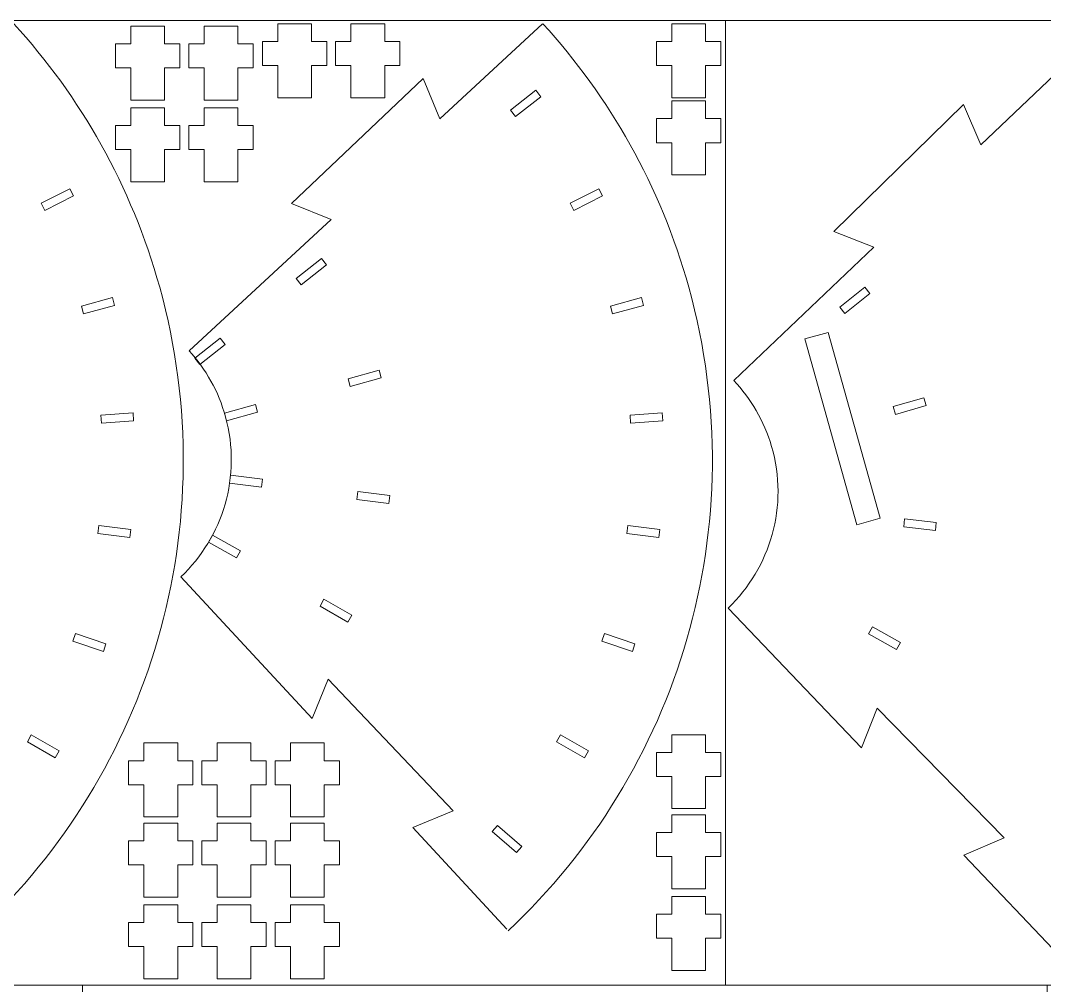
# Model space of a CAD drawing. Header units: centimetres. Extents: x -226 to -75, y 0 to 222.
# Drawn here: x -197.77 to -165.92, y 30.31 to 60.32 of the extents above; entities that cross this region are included whole.
import ezdxf

# ---------------------------------------------------------------- set-up
doc = ezdxf.new("R2010")
doc.units = ezdxf.units.CM
doc.header["$MEASUREMENT"] = 0
doc.layers.add('layer 1', color=7, linetype='Continuous')

msp = doc.modelspace()

# ---------------------------------------------------------------- linework, layer by layer
at = {"layer": 'layer 1', "color": 250, "lineweight": 20}
for points in [[(-225.83724, 30.31703), (-175.83724, 30.31703), (-175.83724, 60.31703), (-225.83724, 60.31703), (-225.83724, 30.31703)], [(-175.83724, 30.31703), (-125.83724, 30.31703), (-125.83724, 60.31703), (-175.83724, 60.31703), (-175.83724, 30.31703)], [(-225.83724, 0.31703), (-195.83724, 0.31703), (-195.83724, 30.31703), (-225.83724, 30.31703), (-225.83724, 0.31703)], [(-195.83724, 0.31703), (-165.83724, 0.31703), (-165.83724, 30.31703), (-195.83724, 30.31703), (-195.83724, 0.31703)]]:
    msp.add_lwpolyline(points, close=True, dxfattribs=at)
at = {"layer": 'layer 1', "color": 242, "lineweight": 9}
for points, knots in [([(-199.04998, 32.01177), (-193.77529, 36.94514), (-191.3782, 44.59185), (-193.43641, 52.0187), (-193.43641, 52.0187), (-194.31012, 55.17138), (-195.90439, 57.95633), (-197.97511, 60.21607)], [0, 0, 0, 0, 0.33333333, 0.33333333, 0.33333333, 0.33333333, 1, 1, 1, 1]), ([(-181.52816, 60.21307), (-181.52816, 60.21307), (-184.72553, 57.25467), (-184.72553, 57.25467), (-184.72553, 57.25467), (-184.72553, 57.25467), (-184.72549, 57.25474), (-184.72549, 57.25474), (-184.72549, 57.25474), (-184.72549, 57.25474), (-185.24584, 58.51737), (-185.24584, 58.51737), (-185.24584, 58.51737), (-185.24584, 58.51737), (-189.33683, 54.62704), (-189.33683, 54.62704), (-189.33683, 54.62704), (-189.33683, 54.62704), (-188.10814, 54.12532), (-188.10814, 54.12532), (-188.10814, 54.12532), (-188.10814, 54.12532), (-188.108, 54.12539), (-188.108, 54.12539), (-188.108, 54.12539), (-188.108, 54.12539), (-192.51902, 50.0446), (-192.51902, 50.0446)], [0, 0, 0, 0, 0.125, 0.125, 0.125, 0.125, 0.25, 0.25, 0.25, 0.25, 0.375, 0.375, 0.375, 0.375, 0.5, 0.5, 0.5, 0.5, 0.625, 0.625, 0.625, 0.625, 0.75, 0.75, 0.75, 0.75, 1, 1, 1, 1]), ([(-188.7177, 59.66582), (-188.7177, 59.66582), (-188.7177, 60.21584), (-188.7177, 60.21584), (-188.7177, 60.21584), (-188.7177, 60.21584), (-189.76771, 60.21584), (-189.76771, 60.21584), (-189.76771, 60.21584), (-189.76771, 60.21584), (-189.76771, 59.66582), (-189.76771, 59.66582), (-189.76771, 59.66582), (-189.76771, 59.66582), (-190.24272, 59.66582), (-190.24272, 59.66582), (-190.24272, 59.66582), (-190.24272, 59.66582), (-190.24272, 58.91582), (-190.24272, 58.91582), (-190.24272, 58.91582), (-190.24272, 58.91582), (-189.76771, 58.91582), (-189.76771, 58.91582), (-189.76771, 58.91582), (-189.76771, 58.91582), (-189.76771, 57.91583), (-189.76771, 57.91583), (-189.76771, 57.91583), (-189.76771, 57.91583), (-188.7177, 57.91583), (-188.7177, 57.91583), (-188.7177, 57.91583), (-188.7177, 57.91583), (-188.7177, 58.91582), (-188.7177, 58.91582), (-188.7177, 58.91582), (-188.7177, 58.91582), (-188.24268, 58.91582), (-188.24268, 58.91582), (-188.24268, 58.91582), (-188.24268, 58.91582), (-188.24268, 59.66582), (-188.24268, 59.66582), (-188.24268, 59.66582), (-188.24268, 59.66582), (-188.7177, 59.66582), (-188.7177, 59.66582)], [0, 0, 0, 0, 0.07692308, 0.07692308, 0.07692308, 0.07692308, 0.15384615, 0.15384615, 0.15384615, 0.15384615, 0.23076923, 0.23076923, 0.23076923, 0.23076923, 0.30769231, 0.30769231, 0.30769231, 0.30769231, 0.38461538, 0.38461538, 0.38461538, 0.38461538, 0.46153846, 0.46153846, 0.46153846, 0.46153846, 0.53846154, 0.53846154, 0.53846154, 0.53846154, 0.61538462, 0.61538462, 0.61538462, 0.61538462, 0.69230769, 0.69230769, 0.69230769, 0.69230769, 0.76923077, 0.76923077, 0.76923077, 0.76923077, 0.84615385, 0.84615385, 0.84615385, 0.84615385, 1, 1, 1, 1]), ([(-186.44006, 59.66582), (-186.44006, 59.66582), (-186.44006, 60.21584), (-186.44006, 60.21584), (-186.44006, 60.21584), (-186.44006, 60.21584), (-187.49007, 60.21584), (-187.49007, 60.21584), (-187.49007, 60.21584), (-187.49007, 60.21584), (-187.49007, 59.66582), (-187.49007, 59.66582), (-187.49007, 59.66582), (-187.49007, 59.66582), (-187.96508, 59.66582), (-187.96508, 59.66582), (-187.96508, 59.66582), (-187.96508, 59.66582), (-187.96508, 58.91582), (-187.96508, 58.91582), (-187.96508, 58.91582), (-187.96508, 58.91582), (-187.49007, 58.91582), (-187.49007, 58.91582), (-187.49007, 58.91582), (-187.49007, 58.91582), (-187.49007, 57.91583), (-187.49007, 57.91583), (-187.49007, 57.91583), (-187.49007, 57.91583), (-186.44006, 57.91583), (-186.44006, 57.91583), (-186.44006, 57.91583), (-186.44006, 57.91583), (-186.44006, 58.91582), (-186.44006, 58.91582), (-186.44006, 58.91582), (-186.44006, 58.91582), (-185.96504, 58.91582), (-185.96504, 58.91582), (-185.96504, 58.91582), (-185.96504, 58.91582), (-185.96504, 59.66582), (-185.96504, 59.66582), (-185.96504, 59.66582), (-185.96504, 59.66582), (-186.44006, 59.66582), (-186.44006, 59.66582)], [0, 0, 0, 0, 0.07692308, 0.07692308, 0.07692308, 0.07692308, 0.15384615, 0.15384615, 0.15384615, 0.15384615, 0.23076923, 0.23076923, 0.23076923, 0.23076923, 0.30769231, 0.30769231, 0.30769231, 0.30769231, 0.38461538, 0.38461538, 0.38461538, 0.38461538, 0.46153846, 0.46153846, 0.46153846, 0.46153846, 0.53846154, 0.53846154, 0.53846154, 0.53846154, 0.61538462, 0.61538462, 0.61538462, 0.61538462, 0.69230769, 0.69230769, 0.69230769, 0.69230769, 0.76923077, 0.76923077, 0.76923077, 0.76923077, 0.84615385, 0.84615385, 0.84615385, 0.84615385, 1, 1, 1, 1]), ([(-182.59824, 32.01177), (-177.32354, 36.94514), (-174.92645, 44.59185), (-176.98467, 52.0187), (-176.98467, 52.0187), (-177.85837, 55.17138), (-179.45147, 57.95479), (-181.52221, 60.21453)], [0, 0, 0, 0, 0.33333333, 0.33333333, 0.33333333, 0.33333333, 1, 1, 1, 1]), ([(-176.4623, 59.66582), (-176.4623, 59.66582), (-176.4623, 60.21584), (-176.4623, 60.21584), (-176.4623, 60.21584), (-176.4623, 60.21584), (-177.51231, 60.21584), (-177.51231, 60.21584), (-177.51231, 60.21584), (-177.51231, 60.21584), (-177.51231, 59.66582), (-177.51231, 59.66582), (-177.51231, 59.66582), (-177.51231, 59.66582), (-177.98732, 59.66582), (-177.98732, 59.66582), (-177.98732, 59.66582), (-177.98732, 59.66582), (-177.98732, 58.91582), (-177.98732, 58.91582), (-177.98732, 58.91582), (-177.98732, 58.91582), (-177.51231, 58.91582), (-177.51231, 58.91582), (-177.51231, 58.91582), (-177.51231, 58.91582), (-177.51231, 57.91583), (-177.51231, 57.91583), (-177.51231, 57.91583), (-177.51231, 57.91583), (-176.4623, 57.91583), (-176.4623, 57.91583), (-176.4623, 57.91583), (-176.4623, 57.91583), (-176.4623, 58.91582), (-176.4623, 58.91582), (-176.4623, 58.91582), (-176.4623, 58.91582), (-175.98728, 58.91582), (-175.98728, 58.91582), (-175.98728, 58.91582), (-175.98728, 58.91582), (-175.98728, 59.66582), (-175.98728, 59.66582), (-175.98728, 59.66582), (-175.98728, 59.66582), (-176.4623, 59.66582), (-176.4623, 59.66582)], [0, 0, 0, 0, 0.07692308, 0.07692308, 0.07692308, 0.07692308, 0.15384615, 0.15384615, 0.15384615, 0.15384615, 0.23076923, 0.23076923, 0.23076923, 0.23076923, 0.30769231, 0.30769231, 0.30769231, 0.30769231, 0.38461538, 0.38461538, 0.38461538, 0.38461538, 0.46153846, 0.46153846, 0.46153846, 0.46153846, 0.53846154, 0.53846154, 0.53846154, 0.53846154, 0.61538462, 0.61538462, 0.61538462, 0.61538462, 0.69230769, 0.69230769, 0.69230769, 0.69230769, 0.76923077, 0.76923077, 0.76923077, 0.76923077, 0.84615385, 0.84615385, 0.84615385, 0.84615385, 1, 1, 1, 1]), ([(-193.28576, 59.59288), (-193.28576, 59.59288), (-193.28576, 60.1429), (-193.28576, 60.1429), (-193.28576, 60.1429), (-193.28576, 60.1429), (-194.33577, 60.1429), (-194.33577, 60.1429), (-194.33577, 60.1429), (-194.33577, 60.1429), (-194.33577, 59.59288), (-194.33577, 59.59288), (-194.33577, 59.59288), (-194.33577, 59.59288), (-194.81078, 59.59288), (-194.81078, 59.59288), (-194.81078, 59.59288), (-194.81078, 59.59288), (-194.81078, 58.84288), (-194.81078, 58.84288), (-194.81078, 58.84288), (-194.81078, 58.84288), (-194.33577, 58.84288), (-194.33577, 58.84288), (-194.33577, 58.84288), (-194.33577, 58.84288), (-194.33577, 57.84289), (-194.33577, 57.84289), (-194.33577, 57.84289), (-194.33577, 57.84289), (-193.28576, 57.84289), (-193.28576, 57.84289), (-193.28576, 57.84289), (-193.28576, 57.84289), (-193.28576, 58.84288), (-193.28576, 58.84288), (-193.28576, 58.84288), (-193.28576, 58.84288), (-192.81074, 58.84288), (-192.81074, 58.84288), (-192.81074, 58.84288), (-192.81074, 58.84288), (-192.81074, 59.59288), (-192.81074, 59.59288), (-192.81074, 59.59288), (-192.81074, 59.59288), (-193.28576, 59.59288), (-193.28576, 59.59288)], [0, 0, 0, 0, 0.07692308, 0.07692308, 0.07692308, 0.07692308, 0.15384615, 0.15384615, 0.15384615, 0.15384615, 0.23076923, 0.23076923, 0.23076923, 0.23076923, 0.30769231, 0.30769231, 0.30769231, 0.30769231, 0.38461538, 0.38461538, 0.38461538, 0.38461538, 0.46153846, 0.46153846, 0.46153846, 0.46153846, 0.53846154, 0.53846154, 0.53846154, 0.53846154, 0.61538462, 0.61538462, 0.61538462, 0.61538462, 0.69230769, 0.69230769, 0.69230769, 0.69230769, 0.76923077, 0.76923077, 0.76923077, 0.76923077, 0.84615385, 0.84615385, 0.84615385, 0.84615385, 1, 1, 1, 1]), ([(-191.00814, 59.59288), (-191.00814, 59.59288), (-191.00814, 60.1429), (-191.00814, 60.1429), (-191.00814, 60.1429), (-191.00814, 60.1429), (-192.05814, 60.1429), (-192.05814, 60.1429), (-192.05814, 60.1429), (-192.05814, 60.1429), (-192.05814, 59.59288), (-192.05814, 59.59288), (-192.05814, 59.59288), (-192.05814, 59.59288), (-192.53316, 59.59288), (-192.53316, 59.59288), (-192.53316, 59.59288), (-192.53316, 59.59288), (-192.53316, 58.84288), (-192.53316, 58.84288), (-192.53316, 58.84288), (-192.53316, 58.84288), (-192.05814, 58.84288), (-192.05814, 58.84288), (-192.05814, 58.84288), (-192.05814, 58.84288), (-192.05814, 57.84289), (-192.05814, 57.84289), (-192.05814, 57.84289), (-192.05814, 57.84289), (-191.00814, 57.84289), (-191.00814, 57.84289), (-191.00814, 57.84289), (-191.00814, 57.84289), (-191.00814, 58.84288), (-191.00814, 58.84288), (-191.00814, 58.84288), (-191.00814, 58.84288), (-190.53312, 58.84288), (-190.53312, 58.84288), (-190.53312, 58.84288), (-190.53312, 58.84288), (-190.53312, 59.59288), (-190.53312, 59.59288), (-190.53312, 59.59288), (-190.53312, 59.59288), (-191.00814, 59.59288), (-191.00814, 59.59288)], [0, 0, 0, 0, 0.07692308, 0.07692308, 0.07692308, 0.07692308, 0.15384615, 0.15384615, 0.15384615, 0.15384615, 0.23076923, 0.23076923, 0.23076923, 0.23076923, 0.30769231, 0.30769231, 0.30769231, 0.30769231, 0.38461538, 0.38461538, 0.38461538, 0.38461538, 0.46153846, 0.46153846, 0.46153846, 0.46153846, 0.53846154, 0.53846154, 0.53846154, 0.53846154, 0.61538462, 0.61538462, 0.61538462, 0.61538462, 0.69230769, 0.69230769, 0.69230769, 0.69230769, 0.76923077, 0.76923077, 0.76923077, 0.76923077, 0.84615385, 0.84615385, 0.84615385, 0.84615385, 1, 1, 1, 1]), ([(-176.46231, 57.26579), (-176.46231, 57.26579), (-176.46231, 57.8158), (-176.46231, 57.8158), (-176.46231, 57.8158), (-176.46231, 57.8158), (-177.51231, 57.8158), (-177.51231, 57.8158), (-177.51231, 57.8158), (-177.51231, 57.8158), (-177.51231, 57.26579), (-177.51231, 57.26579), (-177.51231, 57.26579), (-177.51231, 57.26579), (-177.98733, 57.26579), (-177.98733, 57.26579), (-177.98733, 57.26579), (-177.98733, 57.26579), (-177.98733, 56.51578), (-177.98733, 56.51578), (-177.98733, 56.51578), (-177.98733, 56.51578), (-177.51231, 56.51578), (-177.51231, 56.51578), (-177.51231, 56.51578), (-177.51231, 56.51578), (-177.51231, 55.5158), (-177.51231, 55.5158), (-177.51231, 55.5158), (-177.51231, 55.5158), (-176.46231, 55.5158), (-176.46231, 55.5158), (-176.46231, 55.5158), (-176.46231, 55.5158), (-176.46231, 56.51578), (-176.46231, 56.51578), (-176.46231, 56.51578), (-176.46231, 56.51578), (-175.98729, 56.51578), (-175.98729, 56.51578), (-175.98729, 56.51578), (-175.98729, 56.51578), (-175.98729, 57.26579), (-175.98729, 57.26579), (-175.98729, 57.26579), (-175.98729, 57.26579), (-176.46231, 57.26579), (-176.46231, 57.26579)], [0, 0, 0, 0, 0.07692308, 0.07692308, 0.07692308, 0.07692308, 0.15384615, 0.15384615, 0.15384615, 0.15384615, 0.23076923, 0.23076923, 0.23076923, 0.23076923, 0.30769231, 0.30769231, 0.30769231, 0.30769231, 0.38461538, 0.38461538, 0.38461538, 0.38461538, 0.46153846, 0.46153846, 0.46153846, 0.46153846, 0.53846154, 0.53846154, 0.53846154, 0.53846154, 0.61538462, 0.61538462, 0.61538462, 0.61538462, 0.69230769, 0.69230769, 0.69230769, 0.69230769, 0.76923077, 0.76923077, 0.76923077, 0.76923077, 0.84615385, 0.84615385, 0.84615385, 0.84615385, 1, 1, 1, 1]), ([(-193.28576, 57.05288), (-193.28576, 57.05288), (-193.28576, 57.6029), (-193.28576, 57.6029), (-193.28576, 57.6029), (-193.28576, 57.6029), (-194.33577, 57.6029), (-194.33577, 57.6029), (-194.33577, 57.6029), (-194.33577, 57.6029), (-194.33577, 57.05288), (-194.33577, 57.05288), (-194.33577, 57.05288), (-194.33577, 57.05288), (-194.81078, 57.05288), (-194.81078, 57.05288), (-194.81078, 57.05288), (-194.81078, 57.05288), (-194.81078, 56.30288), (-194.81078, 56.30288), (-194.81078, 56.30288), (-194.81078, 56.30288), (-194.33577, 56.30288), (-194.33577, 56.30288), (-194.33577, 56.30288), (-194.33577, 56.30288), (-194.33577, 55.30289), (-194.33577, 55.30289), (-194.33577, 55.30289), (-194.33577, 55.30289), (-193.28576, 55.30289), (-193.28576, 55.30289), (-193.28576, 55.30289), (-193.28576, 55.30289), (-193.28576, 56.30288), (-193.28576, 56.30288), (-193.28576, 56.30288), (-193.28576, 56.30288), (-192.81074, 56.30288), (-192.81074, 56.30288), (-192.81074, 56.30288), (-192.81074, 56.30288), (-192.81074, 57.05288), (-192.81074, 57.05288), (-192.81074, 57.05288), (-192.81074, 57.05288), (-193.28576, 57.05288), (-193.28576, 57.05288)], [0, 0, 0, 0, 0.07692308, 0.07692308, 0.07692308, 0.07692308, 0.15384615, 0.15384615, 0.15384615, 0.15384615, 0.23076923, 0.23076923, 0.23076923, 0.23076923, 0.30769231, 0.30769231, 0.30769231, 0.30769231, 0.38461538, 0.38461538, 0.38461538, 0.38461538, 0.46153846, 0.46153846, 0.46153846, 0.46153846, 0.53846154, 0.53846154, 0.53846154, 0.53846154, 0.61538462, 0.61538462, 0.61538462, 0.61538462, 0.69230769, 0.69230769, 0.69230769, 0.69230769, 0.76923077, 0.76923077, 0.76923077, 0.76923077, 0.84615385, 0.84615385, 0.84615385, 0.84615385, 1, 1, 1, 1]), ([(-191.00814, 57.05288), (-191.00814, 57.05288), (-191.00814, 57.6029), (-191.00814, 57.6029), (-191.00814, 57.6029), (-191.00814, 57.6029), (-192.05814, 57.6029), (-192.05814, 57.6029), (-192.05814, 57.6029), (-192.05814, 57.6029), (-192.05814, 57.05288), (-192.05814, 57.05288), (-192.05814, 57.05288), (-192.05814, 57.05288), (-192.53316, 57.05288), (-192.53316, 57.05288), (-192.53316, 57.05288), (-192.53316, 57.05288), (-192.53316, 56.30288), (-192.53316, 56.30288), (-192.53316, 56.30288), (-192.53316, 56.30288), (-192.05814, 56.30288), (-192.05814, 56.30288), (-192.05814, 56.30288), (-192.05814, 56.30288), (-192.05814, 55.30289), (-192.05814, 55.30289), (-192.05814, 55.30289), (-192.05814, 55.30289), (-191.00814, 55.30289), (-191.00814, 55.30289), (-191.00814, 55.30289), (-191.00814, 55.30289), (-191.00814, 56.30288), (-191.00814, 56.30288), (-191.00814, 56.30288), (-191.00814, 56.30288), (-190.53312, 56.30288), (-190.53312, 56.30288), (-190.53312, 56.30288), (-190.53312, 56.30288), (-190.53312, 57.05288), (-190.53312, 57.05288), (-190.53312, 57.05288), (-190.53312, 57.05288), (-191.00814, 57.05288), (-191.00814, 57.05288)], [0, 0, 0, 0, 0.07692308, 0.07692308, 0.07692308, 0.07692308, 0.15384615, 0.15384615, 0.15384615, 0.15384615, 0.23076923, 0.23076923, 0.23076923, 0.23076923, 0.30769231, 0.30769231, 0.30769231, 0.30769231, 0.38461538, 0.38461538, 0.38461538, 0.38461538, 0.46153846, 0.46153846, 0.46153846, 0.46153846, 0.53846154, 0.53846154, 0.53846154, 0.53846154, 0.61538462, 0.61538462, 0.61538462, 0.61538462, 0.69230769, 0.69230769, 0.69230769, 0.69230769, 0.76923077, 0.76923077, 0.76923077, 0.76923077, 0.84615385, 0.84615385, 0.84615385, 0.84615385, 1, 1, 1, 1]), ([(-192.18963, 49.62315), (-192.18963, 49.62315), (-192.34178, 49.81771), (-192.34178, 49.81771), (-192.34178, 49.81771), (-192.34178, 49.81771), (-191.55407, 50.4338), (-191.55407, 50.4338), (-191.55407, 50.4338), (-191.55407, 50.4338), (-191.40191, 50.23921), (-191.40191, 50.23921), (-191.40191, 50.23921), (-191.40191, 50.23921), (-192.18963, 49.62315), (-192.18963, 49.62315)], [0, 0, 0, 0, 0.2, 0.2, 0.2, 0.2, 0.4, 0.4, 0.4, 0.4, 0.6, 0.6, 0.6, 0.6, 1, 1, 1, 1]), ([(-192.51902, 50.04459), (-192.00121, 49.47803), (-191.6062, 48.78348), (-191.3891, 47.99358), (-191.3891, 47.99358), (-190.88142, 46.14661), (-191.47462, 44.24768), (-192.77965, 43.01645)], [0, 0, 0, 0, 0.33333333, 0.33333333, 0.33333333, 0.33333333, 1, 1, 1, 1]), ([(-191.35761, 47.86774), (-191.35761, 47.86774), (-191.42372, 48.1058), (-191.42372, 48.1058), (-191.42372, 48.1058), (-191.42372, 48.1058), (-190.46021, 48.37356), (-190.46021, 48.37356), (-190.46021, 48.37356), (-190.46021, 48.37356), (-190.39407, 48.13557), (-190.39407, 48.13557), (-190.39407, 48.13557), (-190.39407, 48.13557), (-191.35761, 47.86774), (-191.35761, 47.86774)], [0, 0, 0, 0, 0.2, 0.2, 0.2, 0.2, 0.4, 0.4, 0.4, 0.4, 0.6, 0.6, 0.6, 0.6, 1, 1, 1, 1]), ([(-190.23807, 46.05128), (-190.23807, 46.05128), (-190.26805, 45.80621), (-190.26805, 45.80621), (-190.26805, 45.80621), (-190.26805, 45.80621), (-191.26066, 45.92753), (-191.26066, 45.92753), (-191.26066, 45.92753), (-191.26066, 45.92753), (-191.23068, 46.17267), (-191.23068, 46.17267), (-191.23068, 46.17267), (-191.23068, 46.17267), (-190.23807, 46.05128), (-190.23807, 46.05128)], [0, 0, 0, 0, 0.2, 0.2, 0.2, 0.2, 0.4, 0.4, 0.4, 0.4, 0.6, 0.6, 0.6, 0.6, 1, 1, 1, 1]), ([(-190.92146, 43.82096), (-190.92146, 43.82096), (-191.04292, 43.60601), (-191.04292, 43.60601), (-191.04292, 43.60601), (-191.04292, 43.60601), (-191.91354, 44.09796), (-191.91354, 44.09796), (-191.91354, 44.09796), (-191.91354, 44.09796), (-191.79204, 44.31295), (-191.79204, 44.31295), (-191.79204, 44.31295), (-191.79204, 44.31295), (-190.92146, 43.82096), (-190.92146, 43.82096)], [0, 0, 0, 0, 0.2, 0.2, 0.2, 0.2, 0.4, 0.4, 0.4, 0.4, 0.6, 0.6, 0.6, 0.6, 1, 1, 1, 1]), ([(-182.63938, 32.05555), (-182.63938, 32.05555), (-185.56979, 35.22317), (-185.56979, 35.22317), (-185.56979, 35.22317), (-185.56979, 35.22317), (-185.56976, 35.2231), (-185.56976, 35.2231), (-185.56976, 35.2231), (-185.56976, 35.2231), (-184.30713, 35.74338), (-184.30713, 35.74338), (-184.30713, 35.74338), (-184.30713, 35.74338), (-188.19742, 39.83437), (-188.19742, 39.83437), (-188.19742, 39.83437), (-188.19742, 39.83437), (-188.69922, 38.60571), (-188.69922, 38.60571), (-188.69922, 38.60571), (-188.69922, 38.60571), (-188.69907, 38.60564), (-188.69907, 38.60564), (-188.69907, 38.60564), (-188.69907, 38.60564), (-192.77987, 43.0166), (-192.77987, 43.0166)], [0, 0, 0, 0, 0.125, 0.125, 0.125, 0.125, 0.25, 0.25, 0.25, 0.25, 0.375, 0.375, 0.375, 0.375, 0.5, 0.5, 0.5, 0.5, 0.625, 0.625, 0.625, 0.625, 0.75, 0.75, 0.75, 0.75, 1, 1, 1, 1]), ([(-176.46224, 37.55754), (-176.46224, 37.55754), (-176.46224, 38.10755), (-176.46224, 38.10755), (-176.46224, 38.10755), (-176.46224, 38.10755), (-177.51224, 38.10755), (-177.51224, 38.10755), (-177.51224, 38.10755), (-177.51224, 38.10755), (-177.51224, 37.55754), (-177.51224, 37.55754), (-177.51224, 37.55754), (-177.51224, 37.55754), (-177.98726, 37.55754), (-177.98726, 37.55754), (-177.98726, 37.55754), (-177.98726, 37.55754), (-177.98726, 36.80753), (-177.98726, 36.80753), (-177.98726, 36.80753), (-177.98726, 36.80753), (-177.51224, 36.80753), (-177.51224, 36.80753), (-177.51224, 36.80753), (-177.51224, 36.80753), (-177.51224, 35.80755), (-177.51224, 35.80755), (-177.51224, 35.80755), (-177.51224, 35.80755), (-176.46224, 35.80755), (-176.46224, 35.80755), (-176.46224, 35.80755), (-176.46224, 35.80755), (-176.46224, 36.80753), (-176.46224, 36.80753), (-176.46224, 36.80753), (-176.46224, 36.80753), (-175.98722, 36.80753), (-175.98722, 36.80753), (-175.98722, 36.80753), (-175.98722, 36.80753), (-175.98722, 37.55754), (-175.98722, 37.55754), (-175.98722, 37.55754), (-175.98722, 37.55754), (-176.46224, 37.55754), (-176.46224, 37.55754)], [0, 0, 0, 0, 0.07692308, 0.07692308, 0.07692308, 0.07692308, 0.15384615, 0.15384615, 0.15384615, 0.15384615, 0.23076923, 0.23076923, 0.23076923, 0.23076923, 0.30769231, 0.30769231, 0.30769231, 0.30769231, 0.38461538, 0.38461538, 0.38461538, 0.38461538, 0.46153846, 0.46153846, 0.46153846, 0.46153846, 0.53846154, 0.53846154, 0.53846154, 0.53846154, 0.61538462, 0.61538462, 0.61538462, 0.61538462, 0.69230769, 0.69230769, 0.69230769, 0.69230769, 0.76923077, 0.76923077, 0.76923077, 0.76923077, 0.84615385, 0.84615385, 0.84615385, 0.84615385, 1, 1, 1, 1]), ([(-192.87631, 37.29884), (-192.87631, 37.29884), (-192.87631, 37.84886), (-192.87631, 37.84886), (-192.87631, 37.84886), (-192.87631, 37.84886), (-193.92632, 37.84886), (-193.92632, 37.84886), (-193.92632, 37.84886), (-193.92632, 37.84886), (-193.92632, 37.29884), (-193.92632, 37.29884), (-193.92632, 37.29884), (-193.92632, 37.29884), (-194.40133, 37.29884), (-194.40133, 37.29884), (-194.40133, 37.29884), (-194.40133, 37.29884), (-194.40133, 36.54884), (-194.40133, 36.54884), (-194.40133, 36.54884), (-194.40133, 36.54884), (-193.92632, 36.54884), (-193.92632, 36.54884), (-193.92632, 36.54884), (-193.92632, 36.54884), (-193.92632, 35.54885), (-193.92632, 35.54885), (-193.92632, 35.54885), (-193.92632, 35.54885), (-192.87631, 35.54885), (-192.87631, 35.54885), (-192.87631, 35.54885), (-192.87631, 35.54885), (-192.87631, 36.54884), (-192.87631, 36.54884), (-192.87631, 36.54884), (-192.87631, 36.54884), (-192.40129, 36.54884), (-192.40129, 36.54884), (-192.40129, 36.54884), (-192.40129, 36.54884), (-192.40129, 37.29884), (-192.40129, 37.29884), (-192.40129, 37.29884), (-192.40129, 37.29884), (-192.87631, 37.29884), (-192.87631, 37.29884)], [0, 0, 0, 0, 0.07692308, 0.07692308, 0.07692308, 0.07692308, 0.15384615, 0.15384615, 0.15384615, 0.15384615, 0.23076923, 0.23076923, 0.23076923, 0.23076923, 0.30769231, 0.30769231, 0.30769231, 0.30769231, 0.38461538, 0.38461538, 0.38461538, 0.38461538, 0.46153846, 0.46153846, 0.46153846, 0.46153846, 0.53846154, 0.53846154, 0.53846154, 0.53846154, 0.61538462, 0.61538462, 0.61538462, 0.61538462, 0.69230769, 0.69230769, 0.69230769, 0.69230769, 0.76923077, 0.76923077, 0.76923077, 0.76923077, 0.84615385, 0.84615385, 0.84615385, 0.84615385, 1, 1, 1, 1]), ([(-190.59869, 37.29884), (-190.59869, 37.29884), (-190.59869, 37.84886), (-190.59869, 37.84886), (-190.59869, 37.84886), (-190.59869, 37.84886), (-191.6487, 37.84886), (-191.6487, 37.84886), (-191.6487, 37.84886), (-191.6487, 37.84886), (-191.6487, 37.29884), (-191.6487, 37.29884), (-191.6487, 37.29884), (-191.6487, 37.29884), (-192.12371, 37.29884), (-192.12371, 37.29884), (-192.12371, 37.29884), (-192.12371, 37.29884), (-192.12371, 36.54884), (-192.12371, 36.54884), (-192.12371, 36.54884), (-192.12371, 36.54884), (-191.6487, 36.54884), (-191.6487, 36.54884), (-191.6487, 36.54884), (-191.6487, 36.54884), (-191.6487, 35.54885), (-191.6487, 35.54885), (-191.6487, 35.54885), (-191.6487, 35.54885), (-190.59869, 35.54885), (-190.59869, 35.54885), (-190.59869, 35.54885), (-190.59869, 35.54885), (-190.59869, 36.54884), (-190.59869, 36.54884), (-190.59869, 36.54884), (-190.59869, 36.54884), (-190.12367, 36.54884), (-190.12367, 36.54884), (-190.12367, 36.54884), (-190.12367, 36.54884), (-190.12367, 37.29884), (-190.12367, 37.29884), (-190.12367, 37.29884), (-190.12367, 37.29884), (-190.59869, 37.29884), (-190.59869, 37.29884)], [0, 0, 0, 0, 0.07692308, 0.07692308, 0.07692308, 0.07692308, 0.15384615, 0.15384615, 0.15384615, 0.15384615, 0.23076923, 0.23076923, 0.23076923, 0.23076923, 0.30769231, 0.30769231, 0.30769231, 0.30769231, 0.38461538, 0.38461538, 0.38461538, 0.38461538, 0.46153846, 0.46153846, 0.46153846, 0.46153846, 0.53846154, 0.53846154, 0.53846154, 0.53846154, 0.61538462, 0.61538462, 0.61538462, 0.61538462, 0.69230769, 0.69230769, 0.69230769, 0.69230769, 0.76923077, 0.76923077, 0.76923077, 0.76923077, 0.84615385, 0.84615385, 0.84615385, 0.84615385, 1, 1, 1, 1]), ([(-188.32107, 37.29884), (-188.32107, 37.29884), (-188.32107, 37.84886), (-188.32107, 37.84886), (-188.32107, 37.84886), (-188.32107, 37.84886), (-189.37108, 37.84886), (-189.37108, 37.84886), (-189.37108, 37.84886), (-189.37108, 37.84886), (-189.37108, 37.29884), (-189.37108, 37.29884), (-189.37108, 37.29884), (-189.37108, 37.29884), (-189.8461, 37.29884), (-189.8461, 37.29884), (-189.8461, 37.29884), (-189.8461, 37.29884), (-189.8461, 36.54884), (-189.8461, 36.54884), (-189.8461, 36.54884), (-189.8461, 36.54884), (-189.37108, 36.54884), (-189.37108, 36.54884), (-189.37108, 36.54884), (-189.37108, 36.54884), (-189.37108, 35.54885), (-189.37108, 35.54885), (-189.37108, 35.54885), (-189.37108, 35.54885), (-188.32107, 35.54885), (-188.32107, 35.54885), (-188.32107, 35.54885), (-188.32107, 35.54885), (-188.32107, 36.54884), (-188.32107, 36.54884), (-188.32107, 36.54884), (-188.32107, 36.54884), (-187.84606, 36.54884), (-187.84606, 36.54884), (-187.84606, 36.54884), (-187.84606, 36.54884), (-187.84606, 37.29884), (-187.84606, 37.29884), (-187.84606, 37.29884), (-187.84606, 37.29884), (-188.32107, 37.29884), (-188.32107, 37.29884)], [0, 0, 0, 0, 0.07692308, 0.07692308, 0.07692308, 0.07692308, 0.15384615, 0.15384615, 0.15384615, 0.15384615, 0.23076923, 0.23076923, 0.23076923, 0.23076923, 0.30769231, 0.30769231, 0.30769231, 0.30769231, 0.38461538, 0.38461538, 0.38461538, 0.38461538, 0.46153846, 0.46153846, 0.46153846, 0.46153846, 0.53846154, 0.53846154, 0.53846154, 0.53846154, 0.61538462, 0.61538462, 0.61538462, 0.61538462, 0.69230769, 0.69230769, 0.69230769, 0.69230769, 0.76923077, 0.76923077, 0.76923077, 0.76923077, 0.84615385, 0.84615385, 0.84615385, 0.84615385, 1, 1, 1, 1]), ([(-192.87631, 34.8059), (-192.87631, 34.8059), (-192.87631, 35.35592), (-192.87631, 35.35592), (-192.87631, 35.35592), (-192.87631, 35.35592), (-193.92632, 35.35592), (-193.92632, 35.35592), (-193.92632, 35.35592), (-193.92632, 35.35592), (-193.92632, 34.8059), (-193.92632, 34.8059), (-193.92632, 34.8059), (-193.92632, 34.8059), (-194.40133, 34.8059), (-194.40133, 34.8059), (-194.40133, 34.8059), (-194.40133, 34.8059), (-194.40133, 34.0559), (-194.40133, 34.0559), (-194.40133, 34.0559), (-194.40133, 34.0559), (-193.92632, 34.0559), (-193.92632, 34.0559), (-193.92632, 34.0559), (-193.92632, 34.0559), (-193.92632, 33.05591), (-193.92632, 33.05591), (-193.92632, 33.05591), (-193.92632, 33.05591), (-192.87631, 33.05591), (-192.87631, 33.05591), (-192.87631, 33.05591), (-192.87631, 33.05591), (-192.87631, 34.0559), (-192.87631, 34.0559), (-192.87631, 34.0559), (-192.87631, 34.0559), (-192.40129, 34.0559), (-192.40129, 34.0559), (-192.40129, 34.0559), (-192.40129, 34.0559), (-192.40129, 34.8059), (-192.40129, 34.8059), (-192.40129, 34.8059), (-192.40129, 34.8059), (-192.87631, 34.8059), (-192.87631, 34.8059)], [0, 0, 0, 0, 0.07692308, 0.07692308, 0.07692308, 0.07692308, 0.15384615, 0.15384615, 0.15384615, 0.15384615, 0.23076923, 0.23076923, 0.23076923, 0.23076923, 0.30769231, 0.30769231, 0.30769231, 0.30769231, 0.38461538, 0.38461538, 0.38461538, 0.38461538, 0.46153846, 0.46153846, 0.46153846, 0.46153846, 0.53846154, 0.53846154, 0.53846154, 0.53846154, 0.61538462, 0.61538462, 0.61538462, 0.61538462, 0.69230769, 0.69230769, 0.69230769, 0.69230769, 0.76923077, 0.76923077, 0.76923077, 0.76923077, 0.84615385, 0.84615385, 0.84615385, 0.84615385, 1, 1, 1, 1]), ([(-190.59869, 34.8059), (-190.59869, 34.8059), (-190.59869, 35.35592), (-190.59869, 35.35592), (-190.59869, 35.35592), (-190.59869, 35.35592), (-191.6487, 35.35592), (-191.6487, 35.35592), (-191.6487, 35.35592), (-191.6487, 35.35592), (-191.6487, 34.8059), (-191.6487, 34.8059), (-191.6487, 34.8059), (-191.6487, 34.8059), (-192.12371, 34.8059), (-192.12371, 34.8059), (-192.12371, 34.8059), (-192.12371, 34.8059), (-192.12371, 34.0559), (-192.12371, 34.0559), (-192.12371, 34.0559), (-192.12371, 34.0559), (-191.6487, 34.0559), (-191.6487, 34.0559), (-191.6487, 34.0559), (-191.6487, 34.0559), (-191.6487, 33.05591), (-191.6487, 33.05591), (-191.6487, 33.05591), (-191.6487, 33.05591), (-190.59869, 33.05591), (-190.59869, 33.05591), (-190.59869, 33.05591), (-190.59869, 33.05591), (-190.59869, 34.0559), (-190.59869, 34.0559), (-190.59869, 34.0559), (-190.59869, 34.0559), (-190.12367, 34.0559), (-190.12367, 34.0559), (-190.12367, 34.0559), (-190.12367, 34.0559), (-190.12367, 34.8059), (-190.12367, 34.8059), (-190.12367, 34.8059), (-190.12367, 34.8059), (-190.59869, 34.8059), (-190.59869, 34.8059)], [0, 0, 0, 0, 0.07692308, 0.07692308, 0.07692308, 0.07692308, 0.15384615, 0.15384615, 0.15384615, 0.15384615, 0.23076923, 0.23076923, 0.23076923, 0.23076923, 0.30769231, 0.30769231, 0.30769231, 0.30769231, 0.38461538, 0.38461538, 0.38461538, 0.38461538, 0.46153846, 0.46153846, 0.46153846, 0.46153846, 0.53846154, 0.53846154, 0.53846154, 0.53846154, 0.61538462, 0.61538462, 0.61538462, 0.61538462, 0.69230769, 0.69230769, 0.69230769, 0.69230769, 0.76923077, 0.76923077, 0.76923077, 0.76923077, 0.84615385, 0.84615385, 0.84615385, 0.84615385, 1, 1, 1, 1]), ([(-188.32107, 34.8059), (-188.32107, 34.8059), (-188.32107, 35.35592), (-188.32107, 35.35592), (-188.32107, 35.35592), (-188.32107, 35.35592), (-189.37108, 35.35592), (-189.37108, 35.35592), (-189.37108, 35.35592), (-189.37108, 35.35592), (-189.37108, 34.8059), (-189.37108, 34.8059), (-189.37108, 34.8059), (-189.37108, 34.8059), (-189.8461, 34.8059), (-189.8461, 34.8059), (-189.8461, 34.8059), (-189.8461, 34.8059), (-189.8461, 34.0559), (-189.8461, 34.0559), (-189.8461, 34.0559), (-189.8461, 34.0559), (-189.37108, 34.0559), (-189.37108, 34.0559), (-189.37108, 34.0559), (-189.37108, 34.0559), (-189.37108, 33.05591), (-189.37108, 33.05591), (-189.37108, 33.05591), (-189.37108, 33.05591), (-188.32107, 33.05591), (-188.32107, 33.05591), (-188.32107, 33.05591), (-188.32107, 33.05591), (-188.32107, 34.0559), (-188.32107, 34.0559), (-188.32107, 34.0559), (-188.32107, 34.0559), (-187.84606, 34.0559), (-187.84606, 34.0559), (-187.84606, 34.0559), (-187.84606, 34.0559), (-187.84606, 34.8059), (-187.84606, 34.8059), (-187.84606, 34.8059), (-187.84606, 34.8059), (-188.32107, 34.8059), (-188.32107, 34.8059)], [0, 0, 0, 0, 0.07692308, 0.07692308, 0.07692308, 0.07692308, 0.15384615, 0.15384615, 0.15384615, 0.15384615, 0.23076923, 0.23076923, 0.23076923, 0.23076923, 0.30769231, 0.30769231, 0.30769231, 0.30769231, 0.38461538, 0.38461538, 0.38461538, 0.38461538, 0.46153846, 0.46153846, 0.46153846, 0.46153846, 0.53846154, 0.53846154, 0.53846154, 0.53846154, 0.61538462, 0.61538462, 0.61538462, 0.61538462, 0.69230769, 0.69230769, 0.69230769, 0.69230769, 0.76923077, 0.76923077, 0.76923077, 0.76923077, 0.84615385, 0.84615385, 0.84615385, 0.84615385, 1, 1, 1, 1]), ([(-176.46224, 35.06459), (-176.46224, 35.06459), (-176.46224, 35.61461), (-176.46224, 35.61461), (-176.46224, 35.61461), (-176.46224, 35.61461), (-177.51224, 35.61461), (-177.51224, 35.61461), (-177.51224, 35.61461), (-177.51224, 35.61461), (-177.51224, 35.06459), (-177.51224, 35.06459), (-177.51224, 35.06459), (-177.51224, 35.06459), (-177.98726, 35.06459), (-177.98726, 35.06459), (-177.98726, 35.06459), (-177.98726, 35.06459), (-177.98726, 34.31459), (-177.98726, 34.31459), (-177.98726, 34.31459), (-177.98726, 34.31459), (-177.51224, 34.31459), (-177.51224, 34.31459), (-177.51224, 34.31459), (-177.51224, 34.31459), (-177.51224, 33.31461), (-177.51224, 33.31461), (-177.51224, 33.31461), (-177.51224, 33.31461), (-176.46224, 33.31461), (-176.46224, 33.31461), (-176.46224, 33.31461), (-176.46224, 33.31461), (-176.46224, 34.31459), (-176.46224, 34.31459), (-176.46224, 34.31459), (-176.46224, 34.31459), (-175.98722, 34.31459), (-175.98722, 34.31459), (-175.98722, 34.31459), (-175.98722, 34.31459), (-175.98722, 35.06459), (-175.98722, 35.06459), (-175.98722, 35.06459), (-175.98722, 35.06459), (-176.46224, 35.06459), (-176.46224, 35.06459)], [0, 0, 0, 0, 0.07692308, 0.07692308, 0.07692308, 0.07692308, 0.15384615, 0.15384615, 0.15384615, 0.15384615, 0.23076923, 0.23076923, 0.23076923, 0.23076923, 0.30769231, 0.30769231, 0.30769231, 0.30769231, 0.38461538, 0.38461538, 0.38461538, 0.38461538, 0.46153846, 0.46153846, 0.46153846, 0.46153846, 0.53846154, 0.53846154, 0.53846154, 0.53846154, 0.61538462, 0.61538462, 0.61538462, 0.61538462, 0.69230769, 0.69230769, 0.69230769, 0.69230769, 0.76923077, 0.76923077, 0.76923077, 0.76923077, 0.84615385, 0.84615385, 0.84615385, 0.84615385, 1, 1, 1, 1]), ([(-192.87631, 32.2659), (-192.87631, 32.2659), (-192.87631, 32.81592), (-192.87631, 32.81592), (-192.87631, 32.81592), (-192.87631, 32.81592), (-193.92632, 32.81592), (-193.92632, 32.81592), (-193.92632, 32.81592), (-193.92632, 32.81592), (-193.92632, 32.2659), (-193.92632, 32.2659), (-193.92632, 32.2659), (-193.92632, 32.2659), (-194.40133, 32.2659), (-194.40133, 32.2659), (-194.40133, 32.2659), (-194.40133, 32.2659), (-194.40133, 31.51591), (-194.40133, 31.51591), (-194.40133, 31.51591), (-194.40133, 31.51591), (-193.92632, 31.51591), (-193.92632, 31.51591), (-193.92632, 31.51591), (-193.92632, 31.51591), (-193.92632, 30.51592), (-193.92632, 30.51592), (-193.92632, 30.51592), (-193.92632, 30.51592), (-192.87631, 30.51592), (-192.87631, 30.51592), (-192.87631, 30.51592), (-192.87631, 30.51592), (-192.87631, 31.51591), (-192.87631, 31.51591), (-192.87631, 31.51591), (-192.87631, 31.51591), (-192.40129, 31.51591), (-192.40129, 31.51591), (-192.40129, 31.51591), (-192.40129, 31.51591), (-192.40129, 32.2659), (-192.40129, 32.2659), (-192.40129, 32.2659), (-192.40129, 32.2659), (-192.87631, 32.2659), (-192.87631, 32.2659)], [0, 0, 0, 0, 0.07692308, 0.07692308, 0.07692308, 0.07692308, 0.15384615, 0.15384615, 0.15384615, 0.15384615, 0.23076923, 0.23076923, 0.23076923, 0.23076923, 0.30769231, 0.30769231, 0.30769231, 0.30769231, 0.38461538, 0.38461538, 0.38461538, 0.38461538, 0.46153846, 0.46153846, 0.46153846, 0.46153846, 0.53846154, 0.53846154, 0.53846154, 0.53846154, 0.61538462, 0.61538462, 0.61538462, 0.61538462, 0.69230769, 0.69230769, 0.69230769, 0.69230769, 0.76923077, 0.76923077, 0.76923077, 0.76923077, 0.84615385, 0.84615385, 0.84615385, 0.84615385, 1, 1, 1, 1]), ([(-190.59869, 32.2659), (-190.59869, 32.2659), (-190.59869, 32.81592), (-190.59869, 32.81592), (-190.59869, 32.81592), (-190.59869, 32.81592), (-191.6487, 32.81592), (-191.6487, 32.81592), (-191.6487, 32.81592), (-191.6487, 32.81592), (-191.6487, 32.2659), (-191.6487, 32.2659), (-191.6487, 32.2659), (-191.6487, 32.2659), (-192.12371, 32.2659), (-192.12371, 32.2659), (-192.12371, 32.2659), (-192.12371, 32.2659), (-192.12371, 31.51591), (-192.12371, 31.51591), (-192.12371, 31.51591), (-192.12371, 31.51591), (-191.6487, 31.51591), (-191.6487, 31.51591), (-191.6487, 31.51591), (-191.6487, 31.51591), (-191.6487, 30.51592), (-191.6487, 30.51592), (-191.6487, 30.51592), (-191.6487, 30.51592), (-190.59869, 30.51592), (-190.59869, 30.51592), (-190.59869, 30.51592), (-190.59869, 30.51592), (-190.59869, 31.51591), (-190.59869, 31.51591), (-190.59869, 31.51591), (-190.59869, 31.51591), (-190.12367, 31.51591), (-190.12367, 31.51591), (-190.12367, 31.51591), (-190.12367, 31.51591), (-190.12367, 32.2659), (-190.12367, 32.2659), (-190.12367, 32.2659), (-190.12367, 32.2659), (-190.59869, 32.2659), (-190.59869, 32.2659)], [0, 0, 0, 0, 0.07692308, 0.07692308, 0.07692308, 0.07692308, 0.15384615, 0.15384615, 0.15384615, 0.15384615, 0.23076923, 0.23076923, 0.23076923, 0.23076923, 0.30769231, 0.30769231, 0.30769231, 0.30769231, 0.38461538, 0.38461538, 0.38461538, 0.38461538, 0.46153846, 0.46153846, 0.46153846, 0.46153846, 0.53846154, 0.53846154, 0.53846154, 0.53846154, 0.61538462, 0.61538462, 0.61538462, 0.61538462, 0.69230769, 0.69230769, 0.69230769, 0.69230769, 0.76923077, 0.76923077, 0.76923077, 0.76923077, 0.84615385, 0.84615385, 0.84615385, 0.84615385, 1, 1, 1, 1]), ([(-188.32107, 32.2659), (-188.32107, 32.2659), (-188.32107, 32.81592), (-188.32107, 32.81592), (-188.32107, 32.81592), (-188.32107, 32.81592), (-189.37108, 32.81592), (-189.37108, 32.81592), (-189.37108, 32.81592), (-189.37108, 32.81592), (-189.37108, 32.2659), (-189.37108, 32.2659), (-189.37108, 32.2659), (-189.37108, 32.2659), (-189.8461, 32.2659), (-189.8461, 32.2659), (-189.8461, 32.2659), (-189.8461, 32.2659), (-189.8461, 31.51591), (-189.8461, 31.51591), (-189.8461, 31.51591), (-189.8461, 31.51591), (-189.37108, 31.51591), (-189.37108, 31.51591), (-189.37108, 31.51591), (-189.37108, 31.51591), (-189.37108, 30.51592), (-189.37108, 30.51592), (-189.37108, 30.51592), (-189.37108, 30.51592), (-188.32107, 30.51592), (-188.32107, 30.51592), (-188.32107, 30.51592), (-188.32107, 30.51592), (-188.32107, 31.51591), (-188.32107, 31.51591), (-188.32107, 31.51591), (-188.32107, 31.51591), (-187.84606, 31.51591), (-187.84606, 31.51591), (-187.84606, 31.51591), (-187.84606, 31.51591), (-187.84606, 32.2659), (-187.84606, 32.2659), (-187.84606, 32.2659), (-187.84606, 32.2659), (-188.32107, 32.2659), (-188.32107, 32.2659)], [0, 0, 0, 0, 0.07692308, 0.07692308, 0.07692308, 0.07692308, 0.15384615, 0.15384615, 0.15384615, 0.15384615, 0.23076923, 0.23076923, 0.23076923, 0.23076923, 0.30769231, 0.30769231, 0.30769231, 0.30769231, 0.38461538, 0.38461538, 0.38461538, 0.38461538, 0.46153846, 0.46153846, 0.46153846, 0.46153846, 0.53846154, 0.53846154, 0.53846154, 0.53846154, 0.61538462, 0.61538462, 0.61538462, 0.61538462, 0.69230769, 0.69230769, 0.69230769, 0.69230769, 0.76923077, 0.76923077, 0.76923077, 0.76923077, 0.84615385, 0.84615385, 0.84615385, 0.84615385, 1, 1, 1, 1]), ([(-176.46224, 32.52459), (-176.46224, 32.52459), (-176.46224, 33.07461), (-176.46224, 33.07461), (-176.46224, 33.07461), (-176.46224, 33.07461), (-177.51224, 33.07461), (-177.51224, 33.07461), (-177.51224, 33.07461), (-177.51224, 33.07461), (-177.51224, 32.52459), (-177.51224, 32.52459), (-177.51224, 32.52459), (-177.51224, 32.52459), (-177.98726, 32.52459), (-177.98726, 32.52459), (-177.98726, 32.52459), (-177.98726, 32.52459), (-177.98726, 31.7746), (-177.98726, 31.7746), (-177.98726, 31.7746), (-177.98726, 31.7746), (-177.51224, 31.7746), (-177.51224, 31.7746), (-177.51224, 31.7746), (-177.51224, 31.7746), (-177.51224, 30.77462), (-177.51224, 30.77462), (-177.51224, 30.77462), (-177.51224, 30.77462), (-176.46224, 30.77462), (-176.46224, 30.77462), (-176.46224, 30.77462), (-176.46224, 30.77462), (-176.46224, 31.7746), (-176.46224, 31.7746), (-176.46224, 31.7746), (-176.46224, 31.7746), (-175.98722, 31.7746), (-175.98722, 31.7746), (-175.98722, 31.7746), (-175.98722, 31.7746), (-175.98722, 32.52459), (-175.98722, 32.52459), (-175.98722, 32.52459), (-175.98722, 32.52459), (-176.46224, 32.52459), (-176.46224, 32.52459)], [0, 0, 0, 0, 0.07692308, 0.07692308, 0.07692308, 0.07692308, 0.15384615, 0.15384615, 0.15384615, 0.15384615, 0.23076923, 0.23076923, 0.23076923, 0.23076923, 0.30769231, 0.30769231, 0.30769231, 0.30769231, 0.38461538, 0.38461538, 0.38461538, 0.38461538, 0.46153846, 0.46153846, 0.46153846, 0.46153846, 0.53846154, 0.53846154, 0.53846154, 0.53846154, 0.61538462, 0.61538462, 0.61538462, 0.61538462, 0.69230769, 0.69230769, 0.69230769, 0.69230769, 0.76923077, 0.76923077, 0.76923077, 0.76923077, 0.84615385, 0.84615385, 0.84615385, 0.84615385, 1, 1, 1, 1])]:
    msp.add_open_spline(points, degree=3, knots=knots, dxfattribs=at)
at = {"layer": 'layer 1', "color": 1, "lineweight": 9}
for points, knots in [([(-164.77348, 59.4238), (-164.77348, 59.4238), (-167.8979, 56.44735), (-167.8979, 56.44735), (-167.8979, 56.44735), (-167.8979, 56.44735), (-167.89783, 56.44738), (-167.89783, 56.44738), (-167.89783, 56.44738), (-167.89783, 56.44738), (-168.43659, 57.70225), (-168.43659, 57.70225), (-168.43659, 57.70225), (-168.43659, 57.70225), (-172.47026, 53.75258), (-172.47026, 53.75258), (-172.47026, 53.75258), (-172.47026, 53.75258), (-171.23437, 53.26879), (-171.23437, 53.26879), (-171.23437, 53.26879), (-171.23437, 53.26879), (-171.2343, 53.26896), (-171.2343, 53.26896), (-171.2343, 53.26896), (-171.2343, 53.26896), (-175.58511, 49.1241), (-175.58511, 49.1241)], [0, 0, 0, 0, 0.125, 0.125, 0.125, 0.125, 0.25, 0.25, 0.25, 0.25, 0.375, 0.375, 0.375, 0.375, 0.5, 0.5, 0.5, 0.5, 0.625, 0.625, 0.625, 0.625, 0.75, 0.75, 0.75, 0.75, 1, 1, 1, 1]), ([(-172.64982, 50.61838), (-172.64982, 50.61838), (-171.03519, 44.83977), (-171.03519, 44.83977), (-171.03519, 44.83977), (-171.03519, 44.83977), (-171.75754, 44.63798), (-171.75754, 44.63798), (-171.75754, 44.63798), (-171.75754, 44.63798), (-173.37217, 50.41656), (-173.37217, 50.41656), (-173.37217, 50.41656), (-173.37217, 50.41656), (-172.64982, 50.61838), (-172.64982, 50.61838)], [0, 0, 0, 0, 0.2, 0.2, 0.2, 0.2, 0.4, 0.4, 0.4, 0.4, 0.6, 0.6, 0.6, 0.6, 1, 1, 1, 1]), ([(-175.58509, 49.12411), (-175.05151, 48.56227), (-174.6407, 47.86773), (-174.40985, 47.07331), (-174.40985, 47.07331), (-173.87091, 45.21927), (-174.4496, 43.29621), (-175.75837, 42.04664)], [0, 0, 0, 0, 0.33333333, 0.33333333, 0.33333333, 0.33333333, 1, 1, 1, 1]), ([(-165.45865, 31.23503), (-165.45865, 31.23503), (-168.43508, 34.35944), (-168.43508, 34.35944), (-168.43508, 34.35944), (-168.43508, 34.35944), (-168.43508, 34.35937), (-168.43508, 34.35937), (-168.43508, 34.35937), (-168.43508, 34.35937), (-167.18018, 34.89813), (-167.18018, 34.89813), (-167.18018, 34.89813), (-167.18018, 34.89813), (-171.12991, 38.93176), (-171.12991, 38.93176), (-171.12991, 38.93176), (-171.12991, 38.93176), (-171.61368, 37.6959), (-171.61368, 37.6959), (-171.61368, 37.6959), (-171.61368, 37.6959), (-171.61353, 37.69583), (-171.61353, 37.69583), (-171.61353, 37.69583), (-171.61353, 37.69583), (-175.75839, 42.04664), (-175.75839, 42.04664)], [0, 0, 0, 0, 0.125, 0.125, 0.125, 0.125, 0.25, 0.25, 0.25, 0.25, 0.375, 0.375, 0.375, 0.375, 0.5, 0.5, 0.5, 0.5, 0.625, 0.625, 0.625, 0.625, 0.75, 0.75, 0.75, 0.75, 1, 1, 1, 1])]:
    msp.add_open_spline(points, degree=3, knots=knots, dxfattribs=at)
at = {"layer": 'layer 1', "color": 242, "lineweight": 9}
for points in [[(-182.52568, 57.52844), (-182.52568, 57.52844), (-181.73704, 58.14549), (-181.73704, 58.14549)], [(-181.73704, 58.1455), (-181.73704, 58.1455), (-181.58344, 57.9478), (-181.58344, 57.9478)], [(-181.58341, 57.94778), (-181.58341, 57.94778), (-182.37215, 57.33084), (-182.37215, 57.33084)], [(-182.37218, 57.33083), (-182.37218, 57.33083), (-182.52571, 57.52846), (-182.52571, 57.52846)], [(-197.12463, 54.63484), (-197.12463, 54.63484), (-196.2308, 55.08537), (-196.2308, 55.08537)], [(-196.11866, 54.86146), (-196.11866, 54.86146), (-197.01249, 54.41092), (-197.01249, 54.41092)], [(-196.2308, 55.08539), (-196.2308, 55.08539), (-196.11865, 54.86145), (-196.11865, 54.86145)], [(-180.67289, 54.63484), (-180.67289, 54.63484), (-179.77905, 55.08537), (-179.77905, 55.08537)], [(-179.66691, 54.86146), (-179.66691, 54.86146), (-180.56074, 54.41092), (-180.56074, 54.41092)], [(-179.77905, 55.08539), (-179.77905, 55.08539), (-179.66691, 54.86145), (-179.66691, 54.86145)], [(-197.01249, 54.41091), (-197.01249, 54.41091), (-197.12464, 54.63485), (-197.12464, 54.63485)], [(-180.56074, 54.41091), (-180.56074, 54.41091), (-180.67289, 54.63485), (-180.67289, 54.63485)], [(-189.19325, 52.29803), (-189.19325, 52.29803), (-188.4063, 52.91366), (-188.4063, 52.91366)], [(-188.40634, 52.91367), (-188.40634, 52.91367), (-188.25299, 52.71615), (-188.25299, 52.71615)], [(-188.25299, 52.71616), (-188.25299, 52.71616), (-189.03996, 52.10064), (-189.03996, 52.10064)], [(-189.03996, 52.10063), (-189.03996, 52.10063), (-189.19328, 52.29804), (-189.19328, 52.29804)], [(-195.8703, 51.43342), (-195.8703, 51.43342), (-194.90588, 51.70008), (-194.90588, 51.70008)], [(-194.90588, 51.70007), (-194.90588, 51.70007), (-194.83942, 51.45834), (-194.83942, 51.45834)], [(-179.41855, 51.43342), (-179.41855, 51.43342), (-178.45413, 51.70008), (-178.45413, 51.70008)], [(-178.45413, 51.70007), (-178.45413, 51.70007), (-178.38766, 51.45834), (-178.38766, 51.45834)], [(-195.80385, 51.19171), (-195.80385, 51.19171), (-195.87031, 51.43343), (-195.87031, 51.43343)], [(-194.83943, 51.45836), (-194.83943, 51.45836), (-195.80385, 51.19169), (-195.80385, 51.19169)], [(-179.35209, 51.19171), (-179.35209, 51.19171), (-179.41855, 51.43343), (-179.41855, 51.43343)], [(-178.3877, 51.45836), (-178.3877, 51.45836), (-179.35212, 51.19169), (-179.35212, 51.19169)], [(-187.57682, 49.1774), (-187.57682, 49.1774), (-186.61476, 49.44335), (-186.61476, 49.44335)], [(-186.61479, 49.44336), (-186.61479, 49.44336), (-186.54844, 49.20199), (-186.54844, 49.20199)], [(-187.51035, 48.93596), (-187.51035, 48.93596), (-187.57682, 49.1774), (-187.57682, 49.1774)], [(-186.54844, 49.20199), (-186.54844, 49.20199), (-187.51039, 48.93596), (-187.51039, 48.93596)], [(-195.26307, 48.04806), (-195.26307, 48.04806), (-194.26534, 48.12048), (-194.26534, 48.12048)], [(-194.26534, 48.12047), (-194.26534, 48.12047), (-194.2472, 47.87053), (-194.2472, 47.87053)], [(-178.81131, 48.04806), (-178.81131, 48.04806), (-177.81359, 48.12048), (-177.81359, 48.12048)], [(-177.81359, 48.12047), (-177.81359, 48.12047), (-177.79545, 47.87053), (-177.79545, 47.87053)], [(-195.24495, 47.79801), (-195.24495, 47.79801), (-195.26308, 48.04806), (-195.26308, 48.04806)], [(-194.24721, 47.87053), (-194.24721, 47.87053), (-195.24494, 47.798), (-195.24494, 47.798)], [(-178.79322, 47.79801), (-178.79322, 47.79801), (-178.81135, 48.04806), (-178.81135, 48.04806)], [(-177.79545, 47.87053), (-177.79545, 47.87053), (-178.79318, 47.798), (-178.79318, 47.798)], [(-187.3038, 45.42541), (-187.3038, 45.42541), (-187.27322, 45.67387), (-187.27322, 45.67387)], [(-187.27322, 45.67387), (-187.27322, 45.67387), (-186.28286, 45.54969), (-186.28286, 45.54969)], [(-186.28283, 45.54971), (-186.28283, 45.54971), (-186.31356, 45.30125), (-186.31356, 45.30125)], [(-186.31359, 45.30125), (-186.31359, 45.30125), (-187.3038, 45.42543), (-187.3038, 45.42543)], [(-195.35733, 44.36098), (-195.35733, 44.36098), (-195.32643, 44.60965), (-195.32643, 44.60965)], [(-195.32643, 44.60965), (-195.32643, 44.60965), (-194.33388, 44.48519), (-194.33388, 44.48519)], [(-178.90558, 44.36098), (-178.90558, 44.36098), (-178.87467, 44.60965), (-178.87467, 44.60965)], [(-178.87467, 44.60965), (-178.87467, 44.60965), (-177.88213, 44.48519), (-177.88213, 44.48519)], [(-194.3648, 44.23644), (-194.3648, 44.23644), (-195.35734, 44.36097), (-195.35734, 44.36097)], [(-194.33389, 44.48518), (-194.33389, 44.48518), (-194.3648, 44.23643), (-194.3648, 44.23643)], [(-177.91304, 44.23644), (-177.91304, 44.23644), (-178.90558, 44.36097), (-178.90558, 44.36097)], [(-177.88213, 44.48518), (-177.88213, 44.48518), (-177.91304, 44.23643), (-177.91304, 44.23643)], [(-188.45142, 42.10534), (-188.45142, 42.10534), (-188.32838, 42.32289), (-188.32838, 42.32289)], [(-187.58391, 41.61028), (-187.58391, 41.61028), (-188.45142, 42.10533), (-188.45142, 42.10533)], [(-188.32838, 42.32289), (-188.32838, 42.32289), (-187.46082, 41.82763), (-187.46082, 41.82763)], [(-187.46082, 41.82763), (-187.46082, 41.82763), (-187.58391, 41.61028), (-187.58391, 41.61028)], [(-196.13647, 41.01386), (-196.13647, 41.01386), (-196.05777, 41.25146), (-196.05777, 41.25146)], [(-196.05775, 41.25147), (-196.05775, 41.25147), (-195.10867, 40.93499), (-195.10867, 40.93499)], [(-179.68472, 41.01386), (-179.68472, 41.01386), (-179.60602, 41.25146), (-179.60602, 41.25146)], [(-179.60602, 41.25147), (-179.60602, 41.25147), (-178.65694, 40.93499), (-178.65694, 40.93499)], [(-195.18735, 40.69729), (-195.18735, 40.69729), (-196.13646, 41.01387), (-196.13646, 41.01387)], [(-195.10866, 40.935), (-195.10866, 40.935), (-195.18733, 40.6973), (-195.18733, 40.6973)], [(-178.73561, 40.69729), (-178.73561, 40.69729), (-179.68472, 41.01387), (-179.68472, 41.01387)], [(-178.6569, 40.935), (-178.6569, 40.935), (-178.73557, 40.6973), (-178.73557, 40.6973)], [(-197.55154, 37.88575), (-197.55154, 37.88575), (-197.42811, 38.1032), (-197.42811, 38.1032)], [(-197.42811, 38.1032), (-197.42811, 38.1032), (-196.55904, 37.60709), (-196.55904, 37.60709)], [(-181.09978, 37.88575), (-181.09978, 37.88575), (-180.97635, 38.1032), (-180.97635, 38.1032)], [(-180.97635, 38.1032), (-180.97635, 38.1032), (-180.10728, 37.60709), (-180.10728, 37.60709)], [(-196.68245, 37.38959), (-196.68245, 37.38959), (-197.55155, 37.88573), (-197.55155, 37.88573)], [(-196.55904, 37.60711), (-196.55904, 37.60711), (-196.68245, 37.38959), (-196.68245, 37.38959)], [(-180.23071, 37.38959), (-180.23071, 37.38959), (-181.09982, 37.88573), (-181.09982, 37.88573)], [(-180.10731, 37.60711), (-180.10731, 37.60711), (-180.23071, 37.38959), (-180.23071, 37.38959)], [(-183.09573, 35.09739), (-183.09573, 35.09739), (-182.93246, 35.28627), (-182.93246, 35.28627)], [(-182.34004, 34.44107), (-182.34004, 34.44107), (-183.09573, 35.09737), (-183.09573, 35.09737)], [(-182.93246, 35.28625), (-182.93246, 35.28625), (-182.17674, 34.62998), (-182.17674, 34.62998)], [(-182.17674, 34.63), (-182.17674, 34.63), (-182.34004, 34.44108), (-182.34004, 34.44108)]]:
    msp.add_open_spline(points, degree=3, dxfattribs=at)
at = {"layer": 'layer 1', "color": 1, "lineweight": 9}
for points in [[(-172.28649, 51.39801), (-172.28649, 51.39801), (-171.51253, 52.02182), (-171.51253, 52.02182)], [(-171.5125, 52.02181), (-171.5125, 52.02181), (-171.35685, 51.82704), (-171.35685, 51.82704)], [(-171.35685, 51.82706), (-171.35685, 51.82706), (-172.13085, 51.20307), (-172.13085, 51.20307)], [(-172.13085, 51.20308), (-172.13085, 51.20308), (-172.28646, 51.39799), (-172.28646, 51.39799)], [(-170.63034, 48.30796), (-170.63034, 48.30796), (-169.67735, 48.58641), (-169.67735, 48.58641)], [(-169.67738, 48.5864), (-169.67738, 48.5864), (-169.60778, 48.34683), (-169.60778, 48.34683)], [(-170.56067, 48.06833), (-170.56067, 48.06833), (-170.63038, 48.30797), (-170.63038, 48.30797)], [(-169.60778, 48.34683), (-169.60778, 48.34683), (-170.56067, 48.06831), (-170.56067, 48.06831)], [(-170.30162, 44.56989), (-170.30162, 44.56989), (-170.27488, 44.818), (-170.27488, 44.818)], [(-170.27488, 44.818), (-170.27488, 44.818), (-169.28774, 44.70886), (-169.28774, 44.70886)], [(-169.28774, 44.70886), (-169.28774, 44.70886), (-169.31455, 44.46065), (-169.31455, 44.46065)], [(-169.31452, 44.46064), (-169.31452, 44.46064), (-170.30159, 44.5699), (-170.30159, 44.5699)], [(-171.39358, 41.23872), (-171.39358, 41.23872), (-171.27434, 41.45783), (-171.27434, 41.45783)], [(-171.27434, 41.45783), (-171.27434, 41.45783), (-170.40305, 40.97714), (-170.40305, 40.97714)], [(-170.52225, 40.75817), (-170.52225, 40.75817), (-171.39358, 41.23872), (-171.39358, 41.23872)], [(-170.40305, 40.97714), (-170.40305, 40.97714), (-170.52225, 40.75817), (-170.52225, 40.75817)]]:
    msp.add_open_spline(points, degree=3, dxfattribs=at)

doc.saveas('drawing.dxf')
